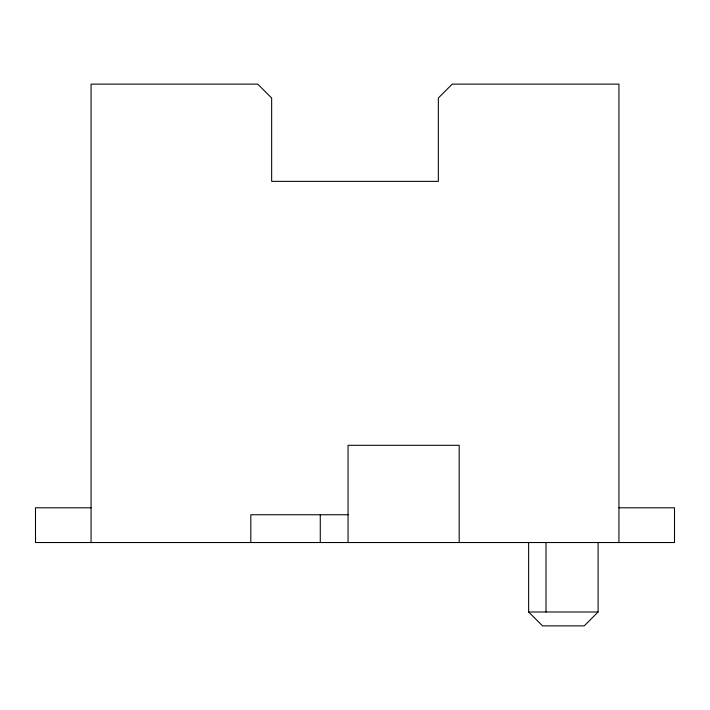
<?xml version="1.0" encoding="UTF-8"?>
<svg xmlns="http://www.w3.org/2000/svg" width="710" height="710" viewBox="0 0 710 710"><rect width="100%" height="100%" fill="white"/><g stroke="black" fill="none" stroke-linecap="round" stroke-linejoin="round"><path stroke-width="1.06" d="M598.095 542.529L598.095 611.993L584.206 625.883L542.529 625.883L528.639 611.993L528.639 542.529M91.066 507.801L35.5 507.801L35.5 542.529L674.5 542.529L674.5 507.801L618.934 507.801M348.353 514.75L250.816 514.75L250.816 542.529M528.639 611.993L598.095 611.993M618.934 542.529L618.934 84.117L452.243 84.117L438.345 98.007L438.345 181.361L271.655 181.361L271.655 98.007L257.757 84.117L91.066 84.117L91.066 542.529M546.008 542.529L546.008 611.993M459.184 542.529L459.184 445.294L348.051 445.294L348.051 542.529M320.272 514.75L320.272 542.529"/></g></svg>
